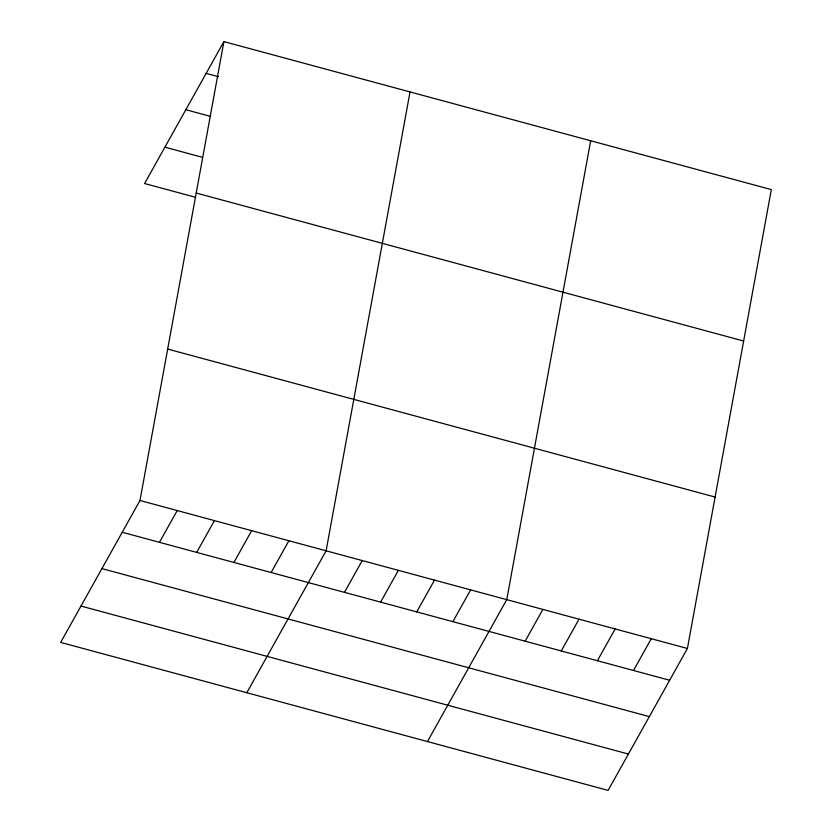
<?xml version="1.0" encoding="UTF-8"?>
<svg xmlns="http://www.w3.org/2000/svg" width="832" height="832" viewBox="0 0 832 832"><rect width="100%" height="100%" fill="white"/><g stroke="black" fill="none" stroke-linecap="round" stroke-linejoin="round"><path stroke-width="1.25" d="M139.984 500.49L223.902 41.6L771.326 189.602L687.409 648.482L608.098 790.4L60.674 642.398L139.984 500.49L687.409 648.482M410.03 91.915L326.113 550.805L246.802 692.723M590.678 140.764L506.761 599.643L427.45 741.562M223.902 41.6L144.591 183.518L195.468 197.267M159.453 542.329L177.216 510.546M196.674 552.396L214.438 520.614M233.906 562.453L251.659 530.681M271.128 572.52L288.891 540.748M344.479 592.353L362.242 560.57M380.609 602.118L398.372 570.346M416.738 611.884L434.502 580.112M452.868 621.66L470.631 589.878M525.127 641.191L542.89 609.419M561.257 650.957L579.02 619.185M597.386 660.733L615.15 628.95M633.516 670.498L651.279 638.716M206.138 73.382L218.556 76.731M185.827 109.72L210.652 116.428M164.902 147.17L202.124 157.238M196.206 193.034L743.631 341.026M167.679 349.055L715.104 497.058M122.231 532.262L669.646 680.264M101.91 568.61L649.334 716.612M80.985 606.06L628.41 754.052"/></g></svg>
